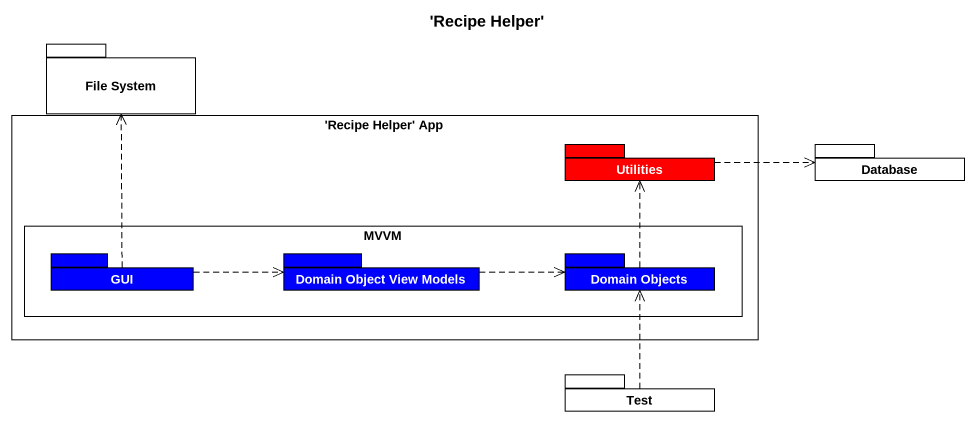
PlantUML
@startuml
title 'Recipe Helper'
package "File System" as File_System {
}
rectangle "'Recipe Helper' App" as Recipe_Helper_App {
  package Utilities #FF0000 {
  }
  rectangle MVVM {
    package GUI #0000FF {
    }
    package "Domain Object View Models" as Domain_Object_View_Models #0000FF {
    }
    package "Domain Objects" as Domain_Objects #0000FF {
    }
  }
}
package "Database" as Database_ {
}
package Test {
}
Utilities .right.> Database_
GUI .up.> File_System
GUI .right.> Domain_Object_View_Models
Domain_Object_View_Models .right.> Domain_Objects
Domain_Objects .up.> Utilities
Test .up.> Domain_Objects
@enduml
